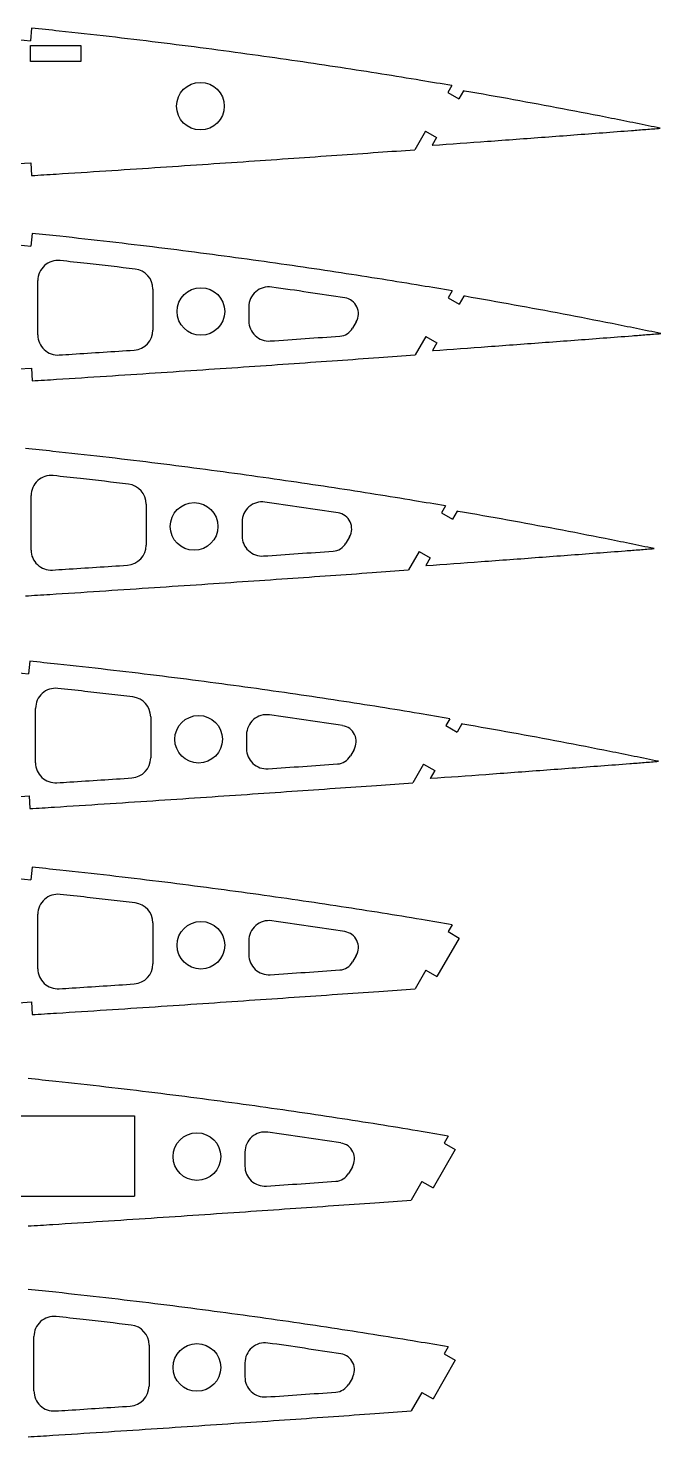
# Model space of a CAD drawing. Header units: millimetres. Extents: x 1 to 808, y 0 to 705.
# Drawn here: x 240.8 to 398.2, y 348.1 to 699 of the extents above; entities that cross this region are included whole.
import ezdxf

# ---------------------------------------------------------------- set-up
doc = ezdxf.new("R2010")
doc.units = ezdxf.units.MM

msp = doc.modelspace()

# ---------------------------------------------------------------- linework, layer by layer
at = {"color": 7, "linetype": 'Continuous', "lineweight": 25}
for p, q in [((241.67, 698.99), (241.35, 695.83)), ((238.2, 696.14), (241.35, 695.83)), ((241.41, 690.7), (241.41, 694.7)), ((241.41, 694.7), (253.91, 694.7)), ((253.91, 694.7), (253.91, 690.7)), ((253.91, 690.7), (241.41, 690.7)), ((346.19, 684.68), (345.19, 682.94)), ((345.19, 682.94), (347.94, 681.35)), ((349.1, 683.37), (347.94, 681.35)), ((349.39, 683.32), (349.1, 683.37)), ((339.64, 673.33), (336.98, 668.72)), ((339.64, 673.33), (342.39, 671.74)), ((342.39, 671.74), (341.28, 669.82)), ((238.31, 665.25), (241.48, 665.44)), ((241.48, 665.44), (241.68, 662.28)), ((241.8, 647.86), (241.48, 644.7)), ((238.32, 645.02), (241.48, 644.7)), ((243.22, 622.58), (243.22, 636.13)), ((271.86, 634.01), (271.86, 623.79)), ((346.32, 633.55), (345.32, 631.82)), ((345.32, 631.82), (348.06, 630.23)), ((349.23, 632.25), (348.06, 630.23)), ((349.52, 632.2), (349.23, 632.25)), ((295.71, 629.56), (295.71, 626.07)), ((322.45, 625.86), (321.53, 624.27)), ((339.77, 622.2), (337.1, 617.59)), ((339.77, 622.2), (342.52, 620.62)), ((342.52, 620.62), (341.41, 618.7)), ((238.44, 614.12), (241.61, 614.32)), ((241.61, 614.32), (241.8, 611.15)), ((241.53, 569.02), (241.53, 582.57)), ((270.17, 580.45), (270.17, 570.23)), ((344.63, 580), (343.62, 578.26)), ((294.02, 576.01), (294.02, 572.52)), ((343.62, 578.26), (346.37, 576.67)), ((347.54, 578.69), (346.37, 576.67)), ((347.83, 578.64), (347.54, 578.69)), ((320.76, 572.31), (319.84, 570.72)), ((338.07, 568.65), (335.41, 564.04)), ((338.07, 568.65), (340.82, 567.06)), ((340.82, 567.06), (339.72, 565.14)), ((241.23, 541.31), (240.92, 538.15)), ((237.76, 538.47), (240.92, 538.15)), ((242.65, 516.03), (242.65, 529.58)), ((271.29, 527.46), (271.29, 517.24)), ((345.75, 527), (344.75, 525.27)), ((295.14, 523.01), (295.14, 519.52)), ((344.75, 525.27), (347.5, 523.68)), ((348.67, 525.7), (347.5, 523.68)), ((348.95, 525.65), (348.67, 525.7)), ((321.89, 519.31), (320.97, 517.72)), ((339.2, 515.66), (336.54, 511.04)), ((339.2, 515.66), (341.95, 514.07)), ((341.95, 514.07), (340.84, 512.15)), ((237.87, 507.58), (241.04, 507.77)), ((241.04, 507.77), (241.24, 504.6)), ((241.8, 490.01), (241.48, 486.85)), ((238.32, 487.17), (241.48, 486.85)), ((243.22, 464.73), (243.22, 478.28)), ((271.86, 476.16), (271.86, 465.94)), ((346.32, 475.7), (345.32, 473.97)), ((345.32, 473.97), (348.06, 472.38)), ((295.71, 471.71), (295.71, 468.22)), ((348.06, 472.38), (342.52, 462.77)), ((322.45, 468.01), (321.53, 466.42)), ((339.77, 464.35), (337.1, 459.74)), ((339.77, 464.35), (342.52, 462.77)), ((238.44, 456.27), (241.61, 456.47)), ((241.61, 456.47), (241.8, 453.3)), ((226.3, 428.08), (267.3, 428.08)), ((267.3, 428.08), (267.3, 408.08)), ((345.33, 423.06), (344.33, 421.32)), ((344.33, 421.32), (347.08, 419.74)), ((294.73, 419.07), (294.73, 415.58)), ((347.08, 419.74), (341.53, 410.13)), ((321.47, 415.37), (320.55, 413.78)), ((338.78, 411.71), (336.12, 407.1)), ((338.78, 411.71), (341.53, 410.13)), ((226.3, 408.08), (267.3, 408.08)), ((242.24, 359.58), (242.24, 373.13)), ((270.88, 371.01), (270.88, 360.78)), ((345.33, 370.55), (344.33, 368.81)), ((344.33, 368.81), (347.08, 367.22)), ((294.73, 366.56), (294.73, 363.07)), ((347.08, 367.22), (341.53, 357.61)), ((321.47, 362.86), (320.55, 361.27)), ((338.78, 359.2), (336.12, 354.59)), ((338.78, 359.2), (341.53, 357.61))]:
    msp.add_line(p, q, dxfattribs=at)
for centre, radius in [((283.66, 679.56), 5.93), ((283.78, 628.43), 5.92), ((282.09, 574.88), 5.93), ((283.22, 521.88), 5.92), ((283.78, 470.58), 5.92), ((282.8, 417.94), 5.93), ((282.8, 365.43), 5.93)]:
    msp.add_circle(centre, radius, dxfattribs=at)
for centre, radius, start, end in [((248.22, 636.13), 5, 83.8714, 180), ((266.86, 634.01), 5, 0, 83.1501), ((300.71, 629.56), 5, 81.895, 180), ((318.99, 627.86), 4, 330, 81.2359), ((300.71, 626.07), 5, 180, 273.9333), ((248.22, 622.58), 5, 180, 273.6427), ((266.86, 623.79), 5, 273.7695, 0), ((318.07, 626.27), 4, 274.0041, 330), ((246.53, 582.57), 5, 83.8714, 180), ((265.17, 580.45), 5, 0, 83.1501), ((299.02, 576.01), 5, 81.895, 180), ((317.3, 574.31), 4, 330, 81.2359), ((299.02, 572.52), 5, 180, 273.9333), ((246.53, 569.02), 5, 180, 273.6427), ((265.17, 570.23), 5, 273.7695, 0), ((316.38, 572.72), 4, 274.0041, 330), ((247.65, 529.58), 5, 83.8714, 180), ((266.29, 527.46), 5, 0, 83.1501), ((300.14, 523.01), 5, 81.895, 180), ((318.42, 521.31), 4, 330, 81.2359), ((300.14, 519.52), 5, 180, 273.9333), ((247.65, 516.03), 5, 180, 273.6427), ((266.29, 517.24), 5, 273.7695, 0), ((317.5, 519.72), 4, 274.0041, 330), ((248.22, 478.28), 5, 83.8714, 180), ((266.86, 476.16), 5, 0, 83.1501), ((300.71, 471.71), 5, 81.895, 180), ((318.99, 470.01), 4, 330, 81.2359), ((300.71, 468.22), 5, 180, 273.9333), ((248.22, 464.73), 5, 180, 273.6427), ((266.86, 465.94), 5, 273.7695, 0), ((318.07, 468.42), 4, 274.0041, 330), ((299.73, 419.07), 5, 81.895, 180), ((318, 417.37), 4, 330, 81.2359), ((299.73, 415.58), 5, 180, 273.9333), ((317.09, 415.78), 4, 274.0041, 330), ((247.24, 373.13), 5, 83.8714, 180), ((265.88, 371.01), 5, 0, 83.1501), ((299.73, 366.56), 5, 81.895, 180), ((318, 364.86), 4, 330, 81.2359), ((299.73, 363.07), 5, 180, 273.9333), ((247.24, 359.58), 5, 180, 273.6427), ((265.88, 360.78), 5, 273.7695, 0), ((317.09, 363.27), 4, 274.0041, 330)]:
    msp.add_arc(centre, radius, start, end, dxfattribs=at)
for points, knots in [([(346.19, 684.68), (343.64, 685.11), (337.84, 686.09), (328.62, 687.59), (318.38, 689.19), (307.66, 690.79), (296.51, 692.38), (284.97, 693.94), (273.09, 695.46), (260.91, 696.91), (250.41, 698.08), (243.97, 698.75), (241.67, 698.99)], [0.0716548, 0.0716548, 0.0716548, 0.0716548, 0.0811828, 0.0932621, 0.1059726, 0.1192627, 0.1330762, 0.1473568, 0.162046, 0.1770824, 0.1924049, 0.2008773, 0.2008773, 0.2008773, 0.2008773]), ([(398.08, 674.06), (397.07, 674.27), (395.08, 674.68), (391, 675.51), (383.94, 676.94), (373.78, 678.91), (361.6, 681.17), (353.46, 682.61), (349.39, 683.32)], [0.0067629, 0.0067629, 0.0067629, 0.0067629, 0.01055964, 0.01435638, 0.02194986, 0.03713682, 0.05232378, 0.06751073, 0.06751073, 0.06751073, 0.06751073]), ([(341.28, 669.82), (341.33, 669.82), (345.93, 670.15), (355.31, 670.83), (369.42, 671.87), (381.38, 672.77), (389.72, 673.41), (394.52, 673.78), (396.89, 673.96), (398.08, 674.06)], [0.92346379, 0.92346379, 0.92346379, 0.92346379, 0.92362834, 0.94041387, 0.95802215, 0.97563042, 0.98443456, 0.98883663, 0.9932387, 0.9932387, 0.9932387, 0.9932387]), ([(241.68, 662.28), (243.71, 662.4), (249.86, 662.79), (260.07, 663.45), (272.19, 664.25), (284.05, 665.04), (295.58, 665.82), (306.73, 666.59), (317.48, 667.34), (327.51, 668.04), (333.96, 668.5), (336.98, 668.72)], [0.8011298, 0.8011298, 0.8011298, 0.8011298, 0.8086097, 0.8237868, 0.8386904, 0.8532584, 0.8674312, 0.8811492, 0.8943553, 0.9069945, 0.9181103, 0.9181103, 0.9181103, 0.9181103]), ([(346.32, 633.55), (343.76, 633.99), (337.96, 634.97), (328.74, 636.47), (318.5, 638.07), (307.79, 639.67), (296.63, 641.26), (285.09, 642.82), (273.21, 644.33), (261.04, 645.79), (250.53, 646.96), (244.09, 647.63), (241.8, 647.86)], [0.0716548, 0.0716548, 0.0716548, 0.0716548, 0.0811828, 0.0932621, 0.1059726, 0.1192627, 0.1330762, 0.1473568, 0.162046, 0.1770824, 0.1924049, 0.2008773, 0.2008773, 0.2008773, 0.2008773]), ([(267.45, 638.97), (263.47, 639.45), (257.24, 640.18), (251, 640.86), (248.75, 641.1)], [0.16838073, 0.16838073, 0.16838073, 0.16838073, 0.18319181, 0.19152526, 0.19152526, 0.19152526, 0.19152526]), ([(398.2, 622.93), (397.2, 623.14), (395.2, 623.56), (391.12, 624.39), (384.06, 625.81), (373.91, 627.79), (361.72, 630.05), (353.59, 631.49), (349.52, 632.2)], [0.0067629, 0.0067629, 0.0067629, 0.0067629, 0.01055964, 0.01435638, 0.02194986, 0.03713682, 0.05232378, 0.06751073, 0.06751073, 0.06751073, 0.06751073]), ([(341.41, 618.7), (341.45, 618.7), (346.05, 619.03), (355.43, 619.71), (369.55, 620.75), (381.5, 621.64), (389.84, 622.28), (394.65, 622.65), (397.01, 622.84), (398.2, 622.93)], [0.92346379, 0.92346379, 0.92346379, 0.92346379, 0.92362834, 0.94041387, 0.95802215, 0.97563042, 0.98443456, 0.98883663, 0.9932387, 0.9932387, 0.9932387, 0.9932387]), ([(241.8, 611.15), (243.83, 611.28), (249.99, 611.67), (260.19, 612.33), (272.32, 613.12), (284.17, 613.92), (295.7, 614.7), (306.86, 615.47), (317.6, 616.22), (327.64, 616.92), (334.09, 617.38), (337.1, 617.59)], [0.8011298, 0.8011298, 0.8011298, 0.8011298, 0.8086097, 0.8237868, 0.8386904, 0.8532584, 0.8674312, 0.8811492, 0.8943553, 0.9069945, 0.9181103, 0.9181103, 0.9181103, 0.9181103]), ([(248.54, 617.59), (249.61, 617.66), (255.82, 618.06), (262.04, 618.46), (267.19, 618.8)], [0.80986011, 0.80986011, 0.80986011, 0.80986011, 0.81380317, 0.83276585, 0.83276585, 0.83276585, 0.83276585]), ([(344.63, 580), (342.07, 580.43), (336.27, 581.41), (327.05, 582.91), (316.81, 584.51), (306.09, 586.11), (294.94, 587.7), (283.4, 589.26), (271.52, 590.78), (259.35, 592.23), (248.84, 593.4), (242.4, 594.07), (240.11, 594.31)], [0.0716548, 0.0716548, 0.0716548, 0.0716548, 0.0811828, 0.0932621, 0.1059726, 0.1192627, 0.1330762, 0.1473568, 0.162046, 0.1770824, 0.1924049, 0.2008773, 0.2008773, 0.2008773, 0.2008773]), ([(265.76, 585.42), (261.78, 585.9), (255.54, 586.62), (249.31, 587.3), (247.06, 587.55)], [0.16838073, 0.16838073, 0.16838073, 0.16838073, 0.18319181, 0.19152526, 0.19152526, 0.19152526, 0.19152526]), ([(396.51, 569.38), (395.51, 569.59), (393.51, 570), (389.43, 570.83), (382.37, 572.26), (372.21, 574.23), (360.03, 576.49), (351.9, 577.93), (347.83, 578.64)], [0.0067629, 0.0067629, 0.0067629, 0.0067629, 0.01055964, 0.01435638, 0.02194986, 0.03713682, 0.05232378, 0.06751073, 0.06751073, 0.06751073, 0.06751073]), ([(339.72, 565.14), (339.76, 565.14), (344.36, 565.47), (353.74, 566.15), (367.85, 567.19), (379.81, 568.09), (388.15, 568.73), (392.96, 569.1), (395.32, 569.28), (396.51, 569.38)], [0.92346379, 0.92346379, 0.92346379, 0.92346379, 0.92362834, 0.94041387, 0.95802215, 0.97563042, 0.98443456, 0.98883663, 0.9932387, 0.9932387, 0.9932387, 0.9932387]), ([(246.85, 564.03), (247.92, 564.1), (254.13, 564.5), (260.35, 564.9), (265.5, 565.24)], [0.80986011, 0.80986011, 0.80986011, 0.80986011, 0.81380317, 0.83276585, 0.83276585, 0.83276585, 0.83276585]), ([(240.11, 557.6), (242.14, 557.72), (248.3, 558.11), (258.5, 558.77), (270.63, 559.57), (282.48, 560.36), (294.01, 561.14), (305.17, 561.91), (315.91, 562.66), (325.95, 563.36), (332.39, 563.82), (335.41, 564.04)], [0.8011298, 0.8011298, 0.8011298, 0.8011298, 0.8086097, 0.8237868, 0.8386904, 0.8532584, 0.8674312, 0.8811492, 0.8943553, 0.9069945, 0.9181103, 0.9181103, 0.9181103, 0.9181103]), ([(345.75, 527), (343.2, 527.44), (337.4, 528.42), (328.18, 529.92), (317.94, 531.52), (307.22, 533.12), (296.07, 534.71), (284.53, 536.27), (272.65, 537.78), (260.47, 539.24), (249.97, 540.41), (243.53, 541.08), (241.23, 541.31)], [0.0716548, 0.0716548, 0.0716548, 0.0716548, 0.0811828, 0.0932621, 0.1059726, 0.1192627, 0.1330762, 0.1473568, 0.162046, 0.1770824, 0.1924049, 0.2008773, 0.2008773, 0.2008773, 0.2008773]), ([(266.89, 532.42), (262.9, 532.9), (256.67, 533.63), (250.43, 534.31), (248.19, 534.55)], [0.16838073, 0.16838073, 0.16838073, 0.16838073, 0.18319181, 0.19152526, 0.19152526, 0.19152526, 0.19152526]), ([(397.64, 516.39), (396.63, 516.6), (394.64, 517.01), (390.56, 517.84), (383.5, 519.26), (373.34, 521.24), (361.16, 523.5), (353.02, 524.94), (348.95, 525.65)], [0.0067629, 0.0067629, 0.0067629, 0.0067629, 0.01055964, 0.01435638, 0.02194986, 0.03713682, 0.05232378, 0.06751073, 0.06751073, 0.06751073, 0.06751073]), ([(340.84, 512.15), (340.89, 512.15), (345.49, 512.48), (354.87, 513.16), (368.98, 514.2), (380.94, 515.09), (389.28, 515.74), (394.09, 516.1), (396.45, 516.29), (397.64, 516.39)], [0.92346379, 0.92346379, 0.92346379, 0.92346379, 0.92362834, 0.94041387, 0.95802215, 0.97563042, 0.98443456, 0.98883663, 0.9932387, 0.9932387, 0.9932387, 0.9932387]), ([(247.97, 511.04), (249.04, 511.11), (255.26, 511.51), (261.48, 511.91), (266.62, 512.25)], [0.80986011, 0.80986011, 0.80986011, 0.80986011, 0.81380317, 0.83276585, 0.83276585, 0.83276585, 0.83276585]), ([(241.24, 504.6), (243.27, 504.73), (249.43, 505.12), (259.63, 505.78), (271.75, 506.57), (283.61, 507.37), (295.14, 508.15), (306.3, 508.92), (317.04, 509.67), (327.07, 510.37), (333.52, 510.83), (336.54, 511.04)], [0.8011298, 0.8011298, 0.8011298, 0.8011298, 0.8086097, 0.8237868, 0.8386904, 0.8532584, 0.8674312, 0.8811492, 0.8943553, 0.9069945, 0.9181103, 0.9181103, 0.9181103, 0.9181103]), ([(346.32, 475.7), (343.76, 476.14), (337.96, 477.12), (328.74, 478.62), (318.5, 480.22), (307.79, 481.82), (296.63, 483.41), (285.09, 484.97), (273.21, 486.48), (261.04, 487.94), (250.53, 489.11), (244.09, 489.78), (241.8, 490.01)], [0.0716548, 0.0716548, 0.0716548, 0.0716548, 0.0811828, 0.0932621, 0.1059726, 0.1192627, 0.1330762, 0.1473568, 0.162046, 0.1770824, 0.1924049, 0.2008773, 0.2008773, 0.2008773, 0.2008773]), ([(267.45, 481.12), (263.47, 481.6), (257.24, 482.33), (251, 483.01), (248.75, 483.25)], [0.16838073, 0.16838073, 0.16838073, 0.16838073, 0.18319181, 0.19152526, 0.19152526, 0.19152526, 0.19152526]), ([(241.8, 453.3), (243.83, 453.43), (249.99, 453.82), (260.19, 454.48), (272.32, 455.27), (284.17, 456.07), (295.7, 456.85), (306.86, 457.62), (317.6, 458.36), (327.64, 459.07), (334.09, 459.53), (337.1, 459.74)], [0.8011298, 0.8011298, 0.8011298, 0.8011298, 0.8086097, 0.8237868, 0.8386904, 0.8532584, 0.8674312, 0.8811492, 0.8943553, 0.9069945, 0.9181103, 0.9181103, 0.9181103, 0.9181103]), ([(248.54, 459.74), (249.61, 459.81), (255.82, 460.21), (262.04, 460.61), (267.19, 460.95)], [0.80986011, 0.80986011, 0.80986011, 0.80986011, 0.81380317, 0.83276585, 0.83276585, 0.83276585, 0.83276585]), ([(345.33, 423.06), (342.78, 423.5), (336.98, 424.47), (327.76, 425.98), (317.52, 427.58), (306.8, 429.18), (295.65, 430.77), (284.11, 432.33), (272.23, 433.84), (260.05, 435.3), (249.55, 436.46), (243.11, 437.14), (240.82, 437.37)], [0.0716548, 0.0716548, 0.0716548, 0.0716548, 0.0811828, 0.0932621, 0.1059726, 0.1192627, 0.1330762, 0.1473568, 0.162046, 0.1770824, 0.1924049, 0.2008773, 0.2008773, 0.2008773, 0.2008773]), ([(240.82, 400.66), (242.85, 400.79), (249.01, 401.18), (259.21, 401.83), (271.33, 402.63), (283.19, 403.43), (294.72, 404.21), (305.88, 404.98), (316.62, 405.72), (326.65, 406.43), (333.1, 406.89), (336.12, 407.1)], [0.8011298, 0.8011298, 0.8011298, 0.8011298, 0.8086097, 0.8237868, 0.8386904, 0.8532584, 0.8674312, 0.8811492, 0.8943553, 0.9069945, 0.9181103, 0.9181103, 0.9181103, 0.9181103]), ([(345.33, 370.55), (342.78, 370.99), (336.98, 371.96), (327.76, 373.46), (317.52, 375.06), (306.8, 376.67), (295.65, 378.25), (284.11, 379.81), (272.23, 381.33), (260.05, 382.78), (249.55, 383.95), (243.11, 384.62), (240.82, 384.86)], [0.0716548, 0.0716548, 0.0716548, 0.0716548, 0.0811828, 0.0932621, 0.1059726, 0.1192627, 0.1330762, 0.1473568, 0.162046, 0.1770824, 0.1924049, 0.2008773, 0.2008773, 0.2008773, 0.2008773]), ([(266.47, 375.97), (262.48, 376.45), (256.25, 377.17), (250.02, 377.86), (247.77, 378.1)], [0.16838073, 0.16838073, 0.16838073, 0.16838073, 0.18319181, 0.19152526, 0.19152526, 0.19152526, 0.19152526]), ([(240.82, 348.15), (242.85, 348.28), (249.01, 348.66), (259.21, 349.32), (271.33, 350.12), (283.19, 350.91), (294.72, 351.7), (305.88, 352.46), (316.62, 353.21), (326.65, 353.92), (333.1, 354.37), (336.12, 354.59)], [0.8011298, 0.8011298, 0.8011298, 0.8011298, 0.8086097, 0.8237868, 0.8386904, 0.8532584, 0.8674312, 0.8811492, 0.8943553, 0.9069945, 0.9181103, 0.9181103, 0.9181103, 0.9181103]), ([(247.55, 354.59), (248.62, 354.65), (254.84, 355.05), (261.06, 355.46), (266.2, 355.79)], [0.80986011, 0.80986011, 0.80986011, 0.80986011, 0.81380317, 0.83276585, 0.83276585, 0.83276585, 0.83276585])]:
    msp.add_open_spline(points, degree=3, knots=knots, dxfattribs=at)
for points in [[(319.6, 631.82), (313.54, 632.75), (307.48, 633.65), (301.41, 634.51)], [(301.05, 621.08), (306.82, 621.48), (312.58, 621.88), (318.35, 622.28)], [(317.9, 578.26), (311.85, 579.19), (305.79, 580.09), (299.72, 580.96)], [(299.36, 567.53), (305.13, 567.92), (310.89, 568.32), (316.66, 568.73)], [(319.03, 525.27), (312.98, 526.2), (306.92, 527.1), (300.85, 527.96)], [(300.49, 514.53), (306.25, 514.93), (312.02, 515.33), (317.78, 515.73)], [(319.6, 473.97), (313.54, 474.9), (307.48, 475.8), (301.41, 476.66)], [(301.05, 463.23), (306.82, 463.63), (312.58, 464.03), (318.35, 464.43)], [(318.61, 421.33), (312.56, 422.26), (306.5, 423.16), (300.43, 424.02)], [(300.07, 410.59), (305.83, 410.99), (311.6, 411.39), (317.36, 411.79)], [(318.61, 368.81), (312.56, 369.75), (306.5, 370.65), (300.43, 371.51)], [(300.07, 358.08), (305.83, 358.47), (311.6, 358.87), (317.36, 359.28)]]:
    msp.add_open_spline(points, degree=3, dxfattribs=at)

doc.saveas('drawing.dxf')
